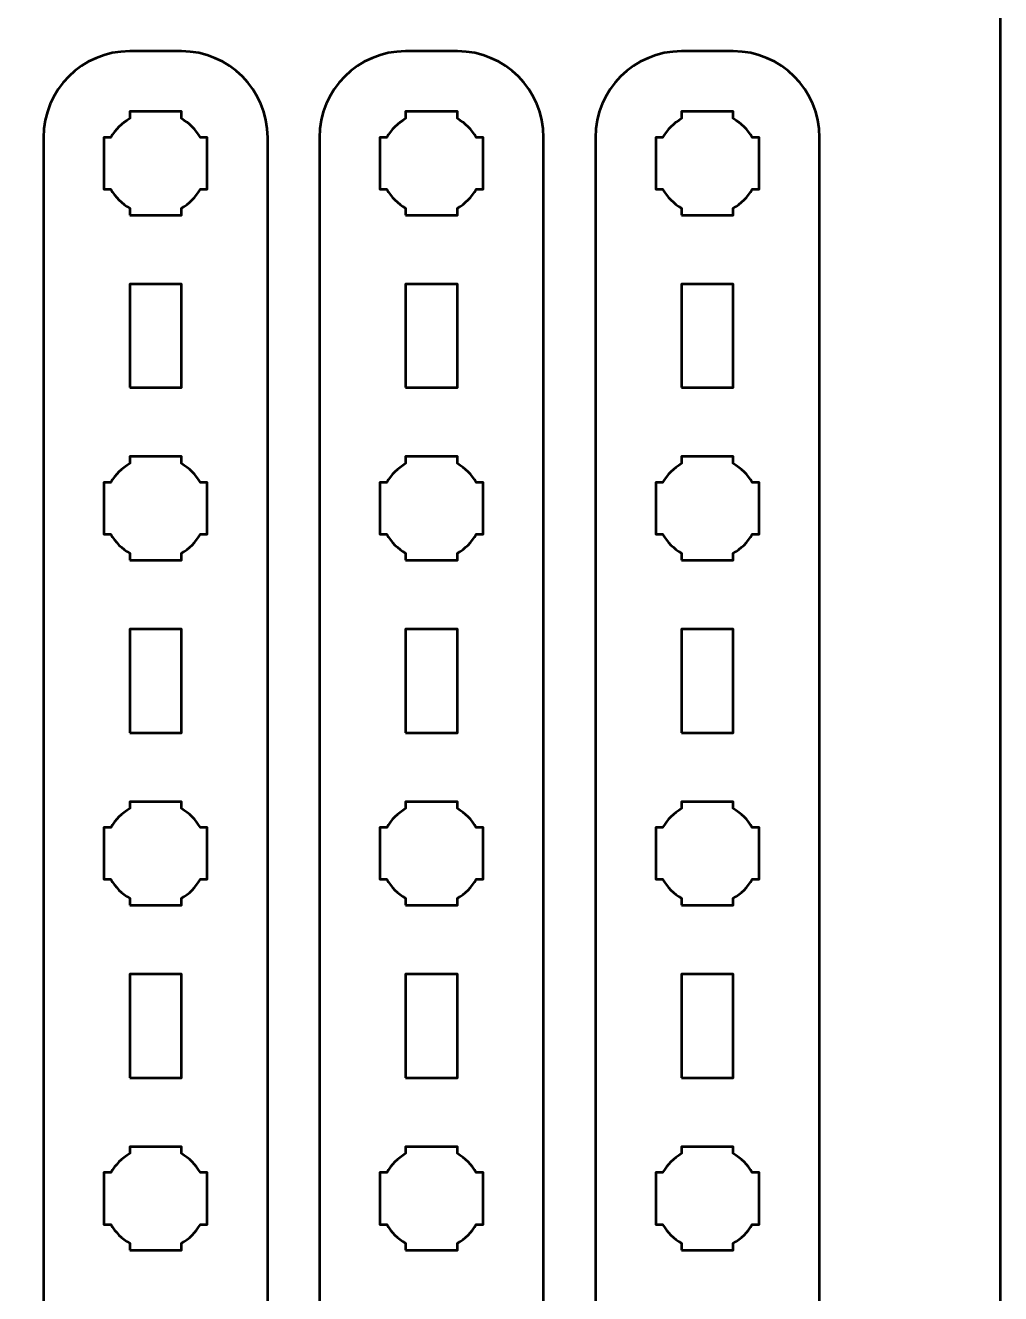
# Model space of a CAD drawing. Header units: centimetres. Extents: x -21 to 0, y -29.7 to 0.
# Drawn here: x -5.66 to 0, y -22.2 to -14.85 of the extents above; entities that cross this region are included whole.
import ezdxf

# ---------------------------------------------------------------- set-up
doc = ezdxf.new("R2010")
doc.units = ezdxf.units.CM
doc.header["$MEASUREMENT"] = 0
doc.layers.add('Layer 1', color=7, linetype='Continuous')

msp = doc.modelspace()

# ---------------------------------------------------------------- linework, layer by layer
at = {"layer": 'Layer 1', "color": 1, "lineweight": 53}
msp.add_open_spline([(-21.00003, -29.19995), (-21.00003, -29.19995), (-21.00003, -5.89992), (-21.00003, -5.89992), (-21.00003, -5.89992), (-21.00003, -5.81709), (-20.93286, -5.74992), (-20.85003, -5.74992), (-20.85003, -5.74992), (-20.7672, -5.74992), (-20.70003, -5.68275), (-20.70003, -5.59992), (-20.70003, -5.59992), (-20.70003, -5.51709), (-20.7672, -5.44992), (-20.85003, -5.44992), (-20.85003, -5.44992), (-20.93286, -5.44992), (-21.00003, -5.38275), (-21.00003, -5.29992), (-21.00003, -5.29992), (-21.00003, -5.21709), (-20.93286, -5.14992), (-20.85003, -5.14992), (-20.85003, -5.14992), (-20.7672, -5.14992), (-20.70003, -5.08275), (-20.70003, -4.99992), (-20.70003, -4.99992), (-20.70003, -4.91709), (-20.7672, -4.84992), (-20.85003, -4.84992), (-20.85003, -4.84992), (-20.93286, -4.84992), (-21.00003, -4.78275), (-21.00003, -4.69992), (-21.00003, -4.69992), (-21.00003, -4.61709), (-20.93286, -4.54992), (-20.85003, -4.54992), (-20.85003, -4.54992), (-20.7672, -4.54992), (-20.70003, -4.48275), (-20.70003, -4.39992), (-20.70003, -4.39992), (-20.70003, -4.31709), (-20.7672, -4.24992), (-20.85003, -4.24992), (-20.85003, -4.24992), (-20.93286, -4.24992), (-21.00003, -4.18275), (-21.00003, -4.09992), (-21.00003, -4.09992), (-21.00003, -4.01709), (-20.93286, -3.94992), (-20.85003, -3.94992), (-20.85003, -3.94992), (-20.7672, -3.94992), (-20.70003, -3.88275), (-20.70003, -3.79992), (-20.70003, -3.79992), (-20.70003, -3.71709), (-20.7672, -3.64992), (-20.85003, -3.64992), (-20.85003, -3.64992), (-20.93286, -3.64992), (-21.00003, -3.58275), (-21.00003, -3.49992), (-21.00003, -3.49992), (-21.00003, -3.41709), (-20.93286, -3.34992), (-20.85003, -3.34992), (-20.85003, -3.34992), (-20.7672, -3.34992), (-20.70003, -3.28275), (-20.70003, -3.19992), (-20.70003, -3.19992), (-20.70003, -3.11709), (-20.7672, -3.04992), (-20.85003, -3.04992), (-20.85003, -3.04992), (-20.93286, -3.04992), (-21.00003, -2.98275), (-21.00003, -2.89992), (-21.00003, -2.89992), (-21.00003, -2.81709), (-20.93286, -2.74992), (-20.85003, -2.74992), (-20.85003, -2.74992), (-20.7672, -2.74992), (-20.70003, -2.68275), (-20.70003, -2.59992), (-20.70003, -2.59992), (-20.70003, -2.51709), (-20.7672, -2.44992), (-20.85003, -2.44992), (-20.85003, -2.44992), (-20.93286, -2.44992), (-21.00003, -2.38275), (-21.00003, -2.29992), (-21.00003, -2.29992), (-21.00003, -2.21709), (-20.93286, -2.14992), (-20.85003, -2.14992), (-20.85003, -2.14992), (-20.7672, -2.14992), (-20.70003, -2.08275), (-20.70003, -1.99992), (-20.70003, -1.99992), (-20.70003, -1.91709), (-20.7672, -1.84992), (-20.85003, -1.84992), (-20.85003, -1.84992), (-20.93286, -1.84992), (-21.00003, -1.78275), (-21.00003, -1.69992), (-21.00003, -1.69992), (-21.00003, -1.61709), (-20.93286, -1.54992), (-20.85003, -1.54992), (-20.85003, -1.54992), (-20.7672, -1.54992), (-20.70003, -1.48275), (-20.70003, -1.39992), (-20.70003, -1.39992), (-20.70003, -1.31709), (-20.7672, -1.24992), (-20.85003, -1.24992), (-20.85003, -1.24992), (-20.93286, -1.24992), (-21.00003, -1.18275), (-21.00003, -1.09992), (-21.00003, -1.09992), (-21.00003, -1.09992), (-21.00003, -0.49992), (-21.00003, -0.49992), (-21.00003, -0.49992), (-21.00003, -0.22295), (-20.77694, 0.00004), (-20.49994, 0.00004), (-20.49994, 0.00004), (-20.49994, 0.00004), (-0.50008, 0.00004), (-0.50008, 0.00004), (-0.50008, 0.00004), (-0.22294, 0.00004), (0.00002, -0.22295), (0.00002, -0.49992), (0.00002, -0.49992), (0.00002, -0.49992), (0.00002, -29.19995), (0.00002, -29.19995), (0.00002, -29.19995), (0.00002, -29.47695), (-0.22294, -29.70004), (-0.50008, -29.70004), (-0.50008, -29.70004), (-0.50008, -29.70004), (-20.49994, -29.70004), (-20.49994, -29.70004), (-20.49994, -29.70004), (-20.77694, -29.70004), (-21.00003, -29.47695), (-21.00003, -29.19995)], degree=3, knots=[0, 0, 0, 0, 0.0243902, 0.0243902, 0.0243902, 0.0243902, 0.0487805, 0.0487805, 0.0487805, 0.0487805, 0.0731707, 0.0731707, 0.0731707, 0.0731707, 0.097561, 0.097561, 0.097561, 0.097561, 0.1219512, 0.1219512, 0.1219512, 0.1219512, 0.1463415, 0.1463415, 0.1463415, 0.1463415, 0.1707317, 0.1707317, 0.1707317, 0.1707317, 0.195122, 0.195122, 0.195122, 0.195122, 0.2195122, 0.2195122, 0.2195122, 0.2195122, 0.2439024, 0.2439024, 0.2439024, 0.2439024, 0.2682927, 0.2682927, 0.2682927, 0.2682927, 0.2926829, 0.2926829, 0.2926829, 0.2926829, 0.3170732, 0.3170732, 0.3170732, 0.3170732, 0.3414634, 0.3414634, 0.3414634, 0.3414634, 0.3658537, 0.3658537, 0.3658537, 0.3658537, 0.3902439, 0.3902439, 0.3902439, 0.3902439, 0.4146341, 0.4146341, 0.4146341, 0.4146341, 0.4390244, 0.4390244, 0.4390244, 0.4390244, 0.4634146, 0.4634146, 0.4634146, 0.4634146, 0.4878049, 0.4878049, 0.4878049, 0.4878049, 0.5121951, 0.5121951, 0.5121951, 0.5121951, 0.5365854, 0.5365854, 0.5365854, 0.5365854, 0.5609756, 0.5609756, 0.5609756, 0.5609756, 0.5853659, 0.5853659, 0.5853659, 0.5853659, 0.6097561, 0.6097561, 0.6097561, 0.6097561, 0.6341463, 0.6341463, 0.6341463, 0.6341463, 0.6585366, 0.6585366, 0.6585366, 0.6585366, 0.6829268, 0.6829268, 0.6829268, 0.6829268, 0.7073171, 0.7073171, 0.7073171, 0.7073171, 0.7317073, 0.7317073, 0.7317073, 0.7317073, 0.7560976, 0.7560976, 0.7560976, 0.7560976, 0.7804878, 0.7804878, 0.7804878, 0.7804878, 0.804878, 0.804878, 0.804878, 0.804878, 0.8292683, 0.8292683, 0.8292683, 0.8292683, 0.8536585, 0.8536585, 0.8536585, 0.8536585, 0.8780488, 0.8780488, 0.8780488, 0.8780488, 0.902439, 0.902439, 0.902439, 0.902439, 0.9268293, 0.9268293, 0.9268293, 0.9268293, 0.9512195, 0.9512195, 0.9512195, 0.9512195, 0.9756098, 0.9756098, 0.9756098, 0.9756098, 1, 1, 1, 1], dxfattribs=at)
at = {"layer": 'Layer 1', "color": 114, "lineweight": 53}
for points in [[(-4.75, -28.3), (-4.75, -28.3), (-5.05, -28.3), (-5.05, -28.3), (-5.05, -28.3), (-5.32609, -28.3), (-5.55, -28.07609), (-5.55, -27.8), (-5.55, -27.8), (-5.55, -27.8), (-5.55, -15.5), (-5.55, -15.5), (-5.55, -15.5), (-5.55, -15.22391), (-5.32609, -15), (-5.05, -15), (-5.05, -15), (-5.05, -15), (-4.75, -15), (-4.75, -15), (-4.75, -15), (-4.47391, -15), (-4.25, -15.22391), (-4.25, -15.5), (-4.25, -15.5), (-4.25, -15.5), (-4.25, -27.8), (-4.25, -27.8), (-4.25, -27.8), (-4.25, -28.07609), (-4.47391, -28.3), (-4.75, -28.3)], [(-3.15, -28.3), (-3.15, -28.3), (-3.45, -28.3), (-3.45, -28.3), (-3.45, -28.3), (-3.72609, -28.3), (-3.95, -28.07609), (-3.95, -27.8), (-3.95, -27.8), (-3.95, -27.8), (-3.95, -15.5), (-3.95, -15.5), (-3.95, -15.5), (-3.95, -15.22391), (-3.72609, -15), (-3.45, -15), (-3.45, -15), (-3.45, -15), (-3.15, -15), (-3.15, -15), (-3.15, -15), (-2.87391, -15), (-2.65, -15.22391), (-2.65, -15.5), (-2.65, -15.5), (-2.65, -15.5), (-2.65, -27.8), (-2.65, -27.8), (-2.65, -27.8), (-2.65, -28.07609), (-2.87391, -28.3), (-3.15, -28.3)], [(-1.55, -28.3), (-1.55, -28.3), (-1.85, -28.3), (-1.85, -28.3), (-1.85, -28.3), (-2.12609, -28.3), (-2.35, -28.07609), (-2.35, -27.8), (-2.35, -27.8), (-2.35, -27.8), (-2.35, -15.5), (-2.35, -15.5), (-2.35, -15.5), (-2.35, -15.22391), (-2.12609, -15), (-1.85, -15), (-1.85, -15), (-1.85, -15), (-1.55, -15), (-1.55, -15), (-1.55, -15), (-1.27391, -15), (-1.05, -15.22391), (-1.05, -15.5), (-1.05, -15.5), (-1.05, -15.5), (-1.05, -27.8), (-1.05, -27.8), (-1.05, -27.8), (-1.05, -28.07609), (-1.27391, -28.3), (-1.55, -28.3)]]:
    msp.add_open_spline(points, degree=3, knots=[0, 0, 0, 0, 0.125, 0.125, 0.125, 0.125, 0.25, 0.25, 0.25, 0.25, 0.375, 0.375, 0.375, 0.375, 0.5, 0.5, 0.5, 0.5, 0.625, 0.625, 0.625, 0.625, 0.75, 0.75, 0.75, 0.75, 0.875, 0.875, 0.875, 0.875, 1, 1, 1, 1], dxfattribs=at)
at = {"layer": 'Layer 1', "lineweight": 53}
for points, knots in [([(-5.05, -15.95), (-5.05, -15.95), (-5.05, -15.90985), (-5.05, -15.90985), (-5.05, -15.90985), (-5.09553, -15.8835), (-5.1335, -15.84553), (-5.15985, -15.8), (-5.15985, -15.8), (-5.15985, -15.8), (-5.2, -15.8), (-5.2, -15.8), (-5.2, -15.8), (-5.2, -15.8), (-5.2, -15.65), (-5.2, -15.65), (-5.2, -15.65), (-5.2, -15.65), (-5.2, -15.5), (-5.2, -15.5), (-5.2, -15.5), (-5.2, -15.5), (-5.15985, -15.5), (-5.15985, -15.5), (-5.15985, -15.5), (-5.1335, -15.45447), (-5.09553, -15.4165), (-5.05, -15.39015), (-5.05, -15.39015), (-5.05, -15.39015), (-5.05, -15.35), (-5.05, -15.35), (-5.05, -15.35), (-5.05, -15.35), (-4.9, -15.35), (-4.9, -15.35), (-4.9, -15.35), (-4.9, -15.35), (-4.75, -15.35), (-4.75, -15.35), (-4.75, -15.35), (-4.75, -15.35), (-4.75, -15.39015), (-4.75, -15.39015), (-4.75, -15.39015), (-4.70447, -15.4165), (-4.6665, -15.45447), (-4.64015, -15.5), (-4.64015, -15.5), (-4.64015, -15.5), (-4.6, -15.5), (-4.6, -15.5), (-4.6, -15.5), (-4.6, -15.5), (-4.6, -15.65), (-4.6, -15.65), (-4.6, -15.65), (-4.6, -15.65), (-4.6, -15.8), (-4.6, -15.8), (-4.6, -15.8), (-4.6, -15.8), (-4.64015, -15.8), (-4.64015, -15.8), (-4.64015, -15.8), (-4.6665, -15.84553), (-4.70447, -15.8835), (-4.75, -15.90985), (-4.75, -15.90985), (-4.75, -15.90985), (-4.75, -15.95), (-4.75, -15.95), (-4.75, -15.95), (-4.75, -15.95), (-4.9, -15.95), (-4.9, -15.95), (-4.9, -15.95), (-4.9, -15.95), (-5.05, -15.95), (-5.05, -15.95)], [0, 0, 0, 0, 0.05, 0.05, 0.05, 0.05, 0.1, 0.1, 0.1, 0.1, 0.15, 0.15, 0.15, 0.15, 0.2, 0.2, 0.2, 0.2, 0.25, 0.25, 0.25, 0.25, 0.3, 0.3, 0.3, 0.3, 0.35, 0.35, 0.35, 0.35, 0.4, 0.4, 0.4, 0.4, 0.45, 0.45, 0.45, 0.45, 0.5, 0.5, 0.5, 0.5, 0.55, 0.55, 0.55, 0.55, 0.6, 0.6, 0.6, 0.6, 0.65, 0.65, 0.65, 0.65, 0.7, 0.7, 0.7, 0.7, 0.75, 0.75, 0.75, 0.75, 0.8, 0.8, 0.8, 0.8, 0.85, 0.85, 0.85, 0.85, 0.9, 0.9, 0.9, 0.9, 0.95, 0.95, 0.95, 0.95, 1, 1, 1, 1]), ([(-3.45, -15.95), (-3.45, -15.95), (-3.45, -15.90985), (-3.45, -15.90985), (-3.45, -15.90985), (-3.49553, -15.8835), (-3.5335, -15.84553), (-3.55985, -15.8), (-3.55985, -15.8), (-3.55985, -15.8), (-3.6, -15.8), (-3.6, -15.8), (-3.6, -15.8), (-3.6, -15.8), (-3.6, -15.65), (-3.6, -15.65), (-3.6, -15.65), (-3.6, -15.65), (-3.6, -15.5), (-3.6, -15.5), (-3.6, -15.5), (-3.6, -15.5), (-3.55985, -15.5), (-3.55985, -15.5), (-3.55985, -15.5), (-3.5335, -15.45447), (-3.49553, -15.4165), (-3.45, -15.39015), (-3.45, -15.39015), (-3.45, -15.39015), (-3.45, -15.35), (-3.45, -15.35), (-3.45, -15.35), (-3.45, -15.35), (-3.3, -15.35), (-3.3, -15.35), (-3.3, -15.35), (-3.3, -15.35), (-3.15, -15.35), (-3.15, -15.35), (-3.15, -15.35), (-3.15, -15.35), (-3.15, -15.39015), (-3.15, -15.39015), (-3.15, -15.39015), (-3.10447, -15.4165), (-3.0665, -15.45447), (-3.04015, -15.5), (-3.04015, -15.5), (-3.04015, -15.5), (-3, -15.5), (-3, -15.5), (-3, -15.5), (-3, -15.5), (-3, -15.65), (-3, -15.65), (-3, -15.65), (-3, -15.65), (-3, -15.8), (-3, -15.8), (-3, -15.8), (-3, -15.8), (-3.04015, -15.8), (-3.04015, -15.8), (-3.04015, -15.8), (-3.0665, -15.84553), (-3.10447, -15.8835), (-3.15, -15.90985), (-3.15, -15.90985), (-3.15, -15.90985), (-3.15, -15.95), (-3.15, -15.95), (-3.15, -15.95), (-3.15, -15.95), (-3.3, -15.95), (-3.3, -15.95), (-3.3, -15.95), (-3.3, -15.95), (-3.45, -15.95), (-3.45, -15.95)], [0, 0, 0, 0, 0.05, 0.05, 0.05, 0.05, 0.1, 0.1, 0.1, 0.1, 0.15, 0.15, 0.15, 0.15, 0.2, 0.2, 0.2, 0.2, 0.25, 0.25, 0.25, 0.25, 0.3, 0.3, 0.3, 0.3, 0.35, 0.35, 0.35, 0.35, 0.4, 0.4, 0.4, 0.4, 0.45, 0.45, 0.45, 0.45, 0.5, 0.5, 0.5, 0.5, 0.55, 0.55, 0.55, 0.55, 0.6, 0.6, 0.6, 0.6, 0.65, 0.65, 0.65, 0.65, 0.7, 0.7, 0.7, 0.7, 0.75, 0.75, 0.75, 0.75, 0.8, 0.8, 0.8, 0.8, 0.85, 0.85, 0.85, 0.85, 0.9, 0.9, 0.9, 0.9, 0.95, 0.95, 0.95, 0.95, 1, 1, 1, 1]), ([(-1.85, -15.95), (-1.85, -15.95), (-1.85, -15.90985), (-1.85, -15.90985), (-1.85, -15.90985), (-1.89553, -15.8835), (-1.9335, -15.84553), (-1.95985, -15.8), (-1.95985, -15.8), (-1.95985, -15.8), (-2, -15.8), (-2, -15.8), (-2, -15.8), (-2, -15.8), (-2, -15.65), (-2, -15.65), (-2, -15.65), (-2, -15.65), (-2, -15.5), (-2, -15.5), (-2, -15.5), (-2, -15.5), (-1.95985, -15.5), (-1.95985, -15.5), (-1.95985, -15.5), (-1.9335, -15.45447), (-1.89553, -15.4165), (-1.85, -15.39015), (-1.85, -15.39015), (-1.85, -15.39015), (-1.85, -15.35), (-1.85, -15.35), (-1.85, -15.35), (-1.85, -15.35), (-1.7, -15.35), (-1.7, -15.35), (-1.7, -15.35), (-1.7, -15.35), (-1.55, -15.35), (-1.55, -15.35), (-1.55, -15.35), (-1.55, -15.35), (-1.55, -15.39015), (-1.55, -15.39015), (-1.55, -15.39015), (-1.50447, -15.4165), (-1.4665, -15.45447), (-1.44015, -15.5), (-1.44015, -15.5), (-1.44015, -15.5), (-1.4, -15.5), (-1.4, -15.5), (-1.4, -15.5), (-1.4, -15.5), (-1.4, -15.65), (-1.4, -15.65), (-1.4, -15.65), (-1.4, -15.65), (-1.4, -15.8), (-1.4, -15.8), (-1.4, -15.8), (-1.4, -15.8), (-1.44015, -15.8), (-1.44015, -15.8), (-1.44015, -15.8), (-1.4665, -15.84553), (-1.50447, -15.8835), (-1.55, -15.90985), (-1.55, -15.90985), (-1.55, -15.90985), (-1.55, -15.95), (-1.55, -15.95), (-1.55, -15.95), (-1.55, -15.95), (-1.7, -15.95), (-1.7, -15.95), (-1.7, -15.95), (-1.7, -15.95), (-1.85, -15.95), (-1.85, -15.95)], [0, 0, 0, 0, 0.05, 0.05, 0.05, 0.05, 0.1, 0.1, 0.1, 0.1, 0.15, 0.15, 0.15, 0.15, 0.2, 0.2, 0.2, 0.2, 0.25, 0.25, 0.25, 0.25, 0.3, 0.3, 0.3, 0.3, 0.35, 0.35, 0.35, 0.35, 0.4, 0.4, 0.4, 0.4, 0.45, 0.45, 0.45, 0.45, 0.5, 0.5, 0.5, 0.5, 0.55, 0.55, 0.55, 0.55, 0.6, 0.6, 0.6, 0.6, 0.65, 0.65, 0.65, 0.65, 0.7, 0.7, 0.7, 0.7, 0.75, 0.75, 0.75, 0.75, 0.8, 0.8, 0.8, 0.8, 0.85, 0.85, 0.85, 0.85, 0.9, 0.9, 0.9, 0.9, 0.95, 0.95, 0.95, 0.95, 1, 1, 1, 1]), ([(-5.05, -16.95), (-5.05, -16.95), (-5.05, -16.35), (-5.05, -16.35), (-5.05, -16.35), (-5.05, -16.35), (-4.75, -16.35), (-4.75, -16.35), (-4.75, -16.35), (-4.75, -16.35), (-4.75, -16.95), (-4.75, -16.95), (-4.75, -16.95), (-4.75, -16.95), (-5.05, -16.95), (-5.05, -16.95)], [0, 0, 0, 0, 0.25, 0.25, 0.25, 0.25, 0.5, 0.5, 0.5, 0.5, 0.75, 0.75, 0.75, 0.75, 1, 1, 1, 1]), ([(-3.45, -16.95), (-3.45, -16.95), (-3.45, -16.35), (-3.45, -16.35), (-3.45, -16.35), (-3.45, -16.35), (-3.15, -16.35), (-3.15, -16.35), (-3.15, -16.35), (-3.15, -16.35), (-3.15, -16.95), (-3.15, -16.95), (-3.15, -16.95), (-3.15, -16.95), (-3.45, -16.95), (-3.45, -16.95)], [0, 0, 0, 0, 0.25, 0.25, 0.25, 0.25, 0.5, 0.5, 0.5, 0.5, 0.75, 0.75, 0.75, 0.75, 1, 1, 1, 1]), ([(-1.85, -16.95), (-1.85, -16.95), (-1.85, -16.35), (-1.85, -16.35), (-1.85, -16.35), (-1.85, -16.35), (-1.55, -16.35), (-1.55, -16.35), (-1.55, -16.35), (-1.55, -16.35), (-1.55, -16.95), (-1.55, -16.95), (-1.55, -16.95), (-1.55, -16.95), (-1.85, -16.95), (-1.85, -16.95)], [0, 0, 0, 0, 0.25, 0.25, 0.25, 0.25, 0.5, 0.5, 0.5, 0.5, 0.75, 0.75, 0.75, 0.75, 1, 1, 1, 1]), ([(-5.05, -17.95), (-5.05, -17.95), (-5.05, -17.90985), (-5.05, -17.90985), (-5.05, -17.90985), (-5.09553, -17.8835), (-5.1335, -17.84553), (-5.15985, -17.8), (-5.15985, -17.8), (-5.15985, -17.8), (-5.2, -17.8), (-5.2, -17.8), (-5.2, -17.8), (-5.2, -17.8), (-5.2, -17.65), (-5.2, -17.65), (-5.2, -17.65), (-5.2, -17.65), (-5.2, -17.5), (-5.2, -17.5), (-5.2, -17.5), (-5.2, -17.5), (-5.15985, -17.5), (-5.15985, -17.5), (-5.15985, -17.5), (-5.1335, -17.45447), (-5.09553, -17.4165), (-5.05, -17.39015), (-5.05, -17.39015), (-5.05, -17.39015), (-5.05, -17.35), (-5.05, -17.35), (-5.05, -17.35), (-5.05, -17.35), (-4.9, -17.35), (-4.9, -17.35), (-4.9, -17.35), (-4.9, -17.35), (-4.75, -17.35), (-4.75, -17.35), (-4.75, -17.35), (-4.75, -17.35), (-4.75, -17.39015), (-4.75, -17.39015), (-4.75, -17.39015), (-4.70447, -17.4165), (-4.6665, -17.45447), (-4.64015, -17.5), (-4.64015, -17.5), (-4.64015, -17.5), (-4.6, -17.5), (-4.6, -17.5), (-4.6, -17.5), (-4.6, -17.5), (-4.6, -17.65), (-4.6, -17.65), (-4.6, -17.65), (-4.6, -17.65), (-4.6, -17.8), (-4.6, -17.8), (-4.6, -17.8), (-4.6, -17.8), (-4.64015, -17.8), (-4.64015, -17.8), (-4.64015, -17.8), (-4.6665, -17.84553), (-4.70447, -17.8835), (-4.75, -17.90985), (-4.75, -17.90985), (-4.75, -17.90985), (-4.75, -17.95), (-4.75, -17.95), (-4.75, -17.95), (-4.75, -17.95), (-4.9, -17.95), (-4.9, -17.95), (-4.9, -17.95), (-4.9, -17.95), (-5.05, -17.95), (-5.05, -17.95)], [0, 0, 0, 0, 0.05, 0.05, 0.05, 0.05, 0.1, 0.1, 0.1, 0.1, 0.15, 0.15, 0.15, 0.15, 0.2, 0.2, 0.2, 0.2, 0.25, 0.25, 0.25, 0.25, 0.3, 0.3, 0.3, 0.3, 0.35, 0.35, 0.35, 0.35, 0.4, 0.4, 0.4, 0.4, 0.45, 0.45, 0.45, 0.45, 0.5, 0.5, 0.5, 0.5, 0.55, 0.55, 0.55, 0.55, 0.6, 0.6, 0.6, 0.6, 0.65, 0.65, 0.65, 0.65, 0.7, 0.7, 0.7, 0.7, 0.75, 0.75, 0.75, 0.75, 0.8, 0.8, 0.8, 0.8, 0.85, 0.85, 0.85, 0.85, 0.9, 0.9, 0.9, 0.9, 0.95, 0.95, 0.95, 0.95, 1, 1, 1, 1]), ([(-3.45, -17.95), (-3.45, -17.95), (-3.45, -17.90985), (-3.45, -17.90985), (-3.45, -17.90985), (-3.49553, -17.8835), (-3.5335, -17.84553), (-3.55985, -17.8), (-3.55985, -17.8), (-3.55985, -17.8), (-3.6, -17.8), (-3.6, -17.8), (-3.6, -17.8), (-3.6, -17.8), (-3.6, -17.65), (-3.6, -17.65), (-3.6, -17.65), (-3.6, -17.65), (-3.6, -17.5), (-3.6, -17.5), (-3.6, -17.5), (-3.6, -17.5), (-3.55985, -17.5), (-3.55985, -17.5), (-3.55985, -17.5), (-3.5335, -17.45447), (-3.49553, -17.4165), (-3.45, -17.39015), (-3.45, -17.39015), (-3.45, -17.39015), (-3.45, -17.35), (-3.45, -17.35), (-3.45, -17.35), (-3.45, -17.35), (-3.3, -17.35), (-3.3, -17.35), (-3.3, -17.35), (-3.3, -17.35), (-3.15, -17.35), (-3.15, -17.35), (-3.15, -17.35), (-3.15, -17.35), (-3.15, -17.39015), (-3.15, -17.39015), (-3.15, -17.39015), (-3.10447, -17.4165), (-3.0665, -17.45447), (-3.04015, -17.5), (-3.04015, -17.5), (-3.04015, -17.5), (-3, -17.5), (-3, -17.5), (-3, -17.5), (-3, -17.5), (-3, -17.65), (-3, -17.65), (-3, -17.65), (-3, -17.65), (-3, -17.8), (-3, -17.8), (-3, -17.8), (-3, -17.8), (-3.04015, -17.8), (-3.04015, -17.8), (-3.04015, -17.8), (-3.0665, -17.84553), (-3.10447, -17.8835), (-3.15, -17.90985), (-3.15, -17.90985), (-3.15, -17.90985), (-3.15, -17.95), (-3.15, -17.95), (-3.15, -17.95), (-3.15, -17.95), (-3.3, -17.95), (-3.3, -17.95), (-3.3, -17.95), (-3.3, -17.95), (-3.45, -17.95), (-3.45, -17.95)], [0, 0, 0, 0, 0.05, 0.05, 0.05, 0.05, 0.1, 0.1, 0.1, 0.1, 0.15, 0.15, 0.15, 0.15, 0.2, 0.2, 0.2, 0.2, 0.25, 0.25, 0.25, 0.25, 0.3, 0.3, 0.3, 0.3, 0.35, 0.35, 0.35, 0.35, 0.4, 0.4, 0.4, 0.4, 0.45, 0.45, 0.45, 0.45, 0.5, 0.5, 0.5, 0.5, 0.55, 0.55, 0.55, 0.55, 0.6, 0.6, 0.6, 0.6, 0.65, 0.65, 0.65, 0.65, 0.7, 0.7, 0.7, 0.7, 0.75, 0.75, 0.75, 0.75, 0.8, 0.8, 0.8, 0.8, 0.85, 0.85, 0.85, 0.85, 0.9, 0.9, 0.9, 0.9, 0.95, 0.95, 0.95, 0.95, 1, 1, 1, 1]), ([(-1.85, -17.95), (-1.85, -17.95), (-1.85, -17.90985), (-1.85, -17.90985), (-1.85, -17.90985), (-1.89553, -17.8835), (-1.9335, -17.84553), (-1.95985, -17.8), (-1.95985, -17.8), (-1.95985, -17.8), (-2, -17.8), (-2, -17.8), (-2, -17.8), (-2, -17.8), (-2, -17.65), (-2, -17.65), (-2, -17.65), (-2, -17.65), (-2, -17.5), (-2, -17.5), (-2, -17.5), (-2, -17.5), (-1.95985, -17.5), (-1.95985, -17.5), (-1.95985, -17.5), (-1.9335, -17.45447), (-1.89553, -17.4165), (-1.85, -17.39015), (-1.85, -17.39015), (-1.85, -17.39015), (-1.85, -17.35), (-1.85, -17.35), (-1.85, -17.35), (-1.85, -17.35), (-1.7, -17.35), (-1.7, -17.35), (-1.7, -17.35), (-1.7, -17.35), (-1.55, -17.35), (-1.55, -17.35), (-1.55, -17.35), (-1.55, -17.35), (-1.55, -17.39015), (-1.55, -17.39015), (-1.55, -17.39015), (-1.50447, -17.4165), (-1.4665, -17.45447), (-1.44015, -17.5), (-1.44015, -17.5), (-1.44015, -17.5), (-1.4, -17.5), (-1.4, -17.5), (-1.4, -17.5), (-1.4, -17.5), (-1.4, -17.65), (-1.4, -17.65), (-1.4, -17.65), (-1.4, -17.65), (-1.4, -17.8), (-1.4, -17.8), (-1.4, -17.8), (-1.4, -17.8), (-1.44015, -17.8), (-1.44015, -17.8), (-1.44015, -17.8), (-1.4665, -17.84553), (-1.50447, -17.8835), (-1.55, -17.90985), (-1.55, -17.90985), (-1.55, -17.90985), (-1.55, -17.95), (-1.55, -17.95), (-1.55, -17.95), (-1.55, -17.95), (-1.7, -17.95), (-1.7, -17.95), (-1.7, -17.95), (-1.7, -17.95), (-1.85, -17.95), (-1.85, -17.95)], [0, 0, 0, 0, 0.05, 0.05, 0.05, 0.05, 0.1, 0.1, 0.1, 0.1, 0.15, 0.15, 0.15, 0.15, 0.2, 0.2, 0.2, 0.2, 0.25, 0.25, 0.25, 0.25, 0.3, 0.3, 0.3, 0.3, 0.35, 0.35, 0.35, 0.35, 0.4, 0.4, 0.4, 0.4, 0.45, 0.45, 0.45, 0.45, 0.5, 0.5, 0.5, 0.5, 0.55, 0.55, 0.55, 0.55, 0.6, 0.6, 0.6, 0.6, 0.65, 0.65, 0.65, 0.65, 0.7, 0.7, 0.7, 0.7, 0.75, 0.75, 0.75, 0.75, 0.8, 0.8, 0.8, 0.8, 0.85, 0.85, 0.85, 0.85, 0.9, 0.9, 0.9, 0.9, 0.95, 0.95, 0.95, 0.95, 1, 1, 1, 1]), ([(-5.05, -18.95), (-5.05, -18.95), (-5.05, -18.35), (-5.05, -18.35), (-5.05, -18.35), (-5.05, -18.35), (-4.75, -18.35), (-4.75, -18.35), (-4.75, -18.35), (-4.75, -18.35), (-4.75, -18.95), (-4.75, -18.95), (-4.75, -18.95), (-4.75, -18.95), (-5.05, -18.95), (-5.05, -18.95)], [0, 0, 0, 0, 0.25, 0.25, 0.25, 0.25, 0.5, 0.5, 0.5, 0.5, 0.75, 0.75, 0.75, 0.75, 1, 1, 1, 1]), ([(-3.45, -18.95), (-3.45, -18.95), (-3.45, -18.35), (-3.45, -18.35), (-3.45, -18.35), (-3.45, -18.35), (-3.15, -18.35), (-3.15, -18.35), (-3.15, -18.35), (-3.15, -18.35), (-3.15, -18.95), (-3.15, -18.95), (-3.15, -18.95), (-3.15, -18.95), (-3.45, -18.95), (-3.45, -18.95)], [0, 0, 0, 0, 0.25, 0.25, 0.25, 0.25, 0.5, 0.5, 0.5, 0.5, 0.75, 0.75, 0.75, 0.75, 1, 1, 1, 1]), ([(-1.85, -18.95), (-1.85, -18.95), (-1.85, -18.35), (-1.85, -18.35), (-1.85, -18.35), (-1.85, -18.35), (-1.55, -18.35), (-1.55, -18.35), (-1.55, -18.35), (-1.55, -18.35), (-1.55, -18.95), (-1.55, -18.95), (-1.55, -18.95), (-1.55, -18.95), (-1.85, -18.95), (-1.85, -18.95)], [0, 0, 0, 0, 0.25, 0.25, 0.25, 0.25, 0.5, 0.5, 0.5, 0.5, 0.75, 0.75, 0.75, 0.75, 1, 1, 1, 1]), ([(-5.05, -19.95), (-5.05, -19.95), (-5.05, -19.90985), (-5.05, -19.90985), (-5.05, -19.90985), (-5.09553, -19.8835), (-5.1335, -19.84553), (-5.15985, -19.8), (-5.15985, -19.8), (-5.15985, -19.8), (-5.2, -19.8), (-5.2, -19.8), (-5.2, -19.8), (-5.2, -19.8), (-5.2, -19.65), (-5.2, -19.65), (-5.2, -19.65), (-5.2, -19.65), (-5.2, -19.5), (-5.2, -19.5), (-5.2, -19.5), (-5.2, -19.5), (-5.15985, -19.5), (-5.15985, -19.5), (-5.15985, -19.5), (-5.1335, -19.45447), (-5.09553, -19.4165), (-5.05, -19.39015), (-5.05, -19.39015), (-5.05, -19.39015), (-5.05, -19.35), (-5.05, -19.35), (-5.05, -19.35), (-5.05, -19.35), (-4.9, -19.35), (-4.9, -19.35), (-4.9, -19.35), (-4.9, -19.35), (-4.75, -19.35), (-4.75, -19.35), (-4.75, -19.35), (-4.75, -19.35), (-4.75, -19.39015), (-4.75, -19.39015), (-4.75, -19.39015), (-4.70447, -19.4165), (-4.6665, -19.45447), (-4.64015, -19.5), (-4.64015, -19.5), (-4.64015, -19.5), (-4.6, -19.5), (-4.6, -19.5), (-4.6, -19.5), (-4.6, -19.5), (-4.6, -19.65), (-4.6, -19.65), (-4.6, -19.65), (-4.6, -19.65), (-4.6, -19.8), (-4.6, -19.8), (-4.6, -19.8), (-4.6, -19.8), (-4.64015, -19.8), (-4.64015, -19.8), (-4.64015, -19.8), (-4.6665, -19.84553), (-4.70447, -19.8835), (-4.75, -19.90985), (-4.75, -19.90985), (-4.75, -19.90985), (-4.75, -19.95), (-4.75, -19.95), (-4.75, -19.95), (-4.75, -19.95), (-4.9, -19.95), (-4.9, -19.95), (-4.9, -19.95), (-4.9, -19.95), (-5.05, -19.95), (-5.05, -19.95)], [0, 0, 0, 0, 0.05, 0.05, 0.05, 0.05, 0.1, 0.1, 0.1, 0.1, 0.15, 0.15, 0.15, 0.15, 0.2, 0.2, 0.2, 0.2, 0.25, 0.25, 0.25, 0.25, 0.3, 0.3, 0.3, 0.3, 0.35, 0.35, 0.35, 0.35, 0.4, 0.4, 0.4, 0.4, 0.45, 0.45, 0.45, 0.45, 0.5, 0.5, 0.5, 0.5, 0.55, 0.55, 0.55, 0.55, 0.6, 0.6, 0.6, 0.6, 0.65, 0.65, 0.65, 0.65, 0.7, 0.7, 0.7, 0.7, 0.75, 0.75, 0.75, 0.75, 0.8, 0.8, 0.8, 0.8, 0.85, 0.85, 0.85, 0.85, 0.9, 0.9, 0.9, 0.9, 0.95, 0.95, 0.95, 0.95, 1, 1, 1, 1]), ([(-3.45, -19.95), (-3.45, -19.95), (-3.45, -19.90985), (-3.45, -19.90985), (-3.45, -19.90985), (-3.49553, -19.8835), (-3.5335, -19.84553), (-3.55985, -19.8), (-3.55985, -19.8), (-3.55985, -19.8), (-3.6, -19.8), (-3.6, -19.8), (-3.6, -19.8), (-3.6, -19.8), (-3.6, -19.65), (-3.6, -19.65), (-3.6, -19.65), (-3.6, -19.65), (-3.6, -19.5), (-3.6, -19.5), (-3.6, -19.5), (-3.6, -19.5), (-3.55985, -19.5), (-3.55985, -19.5), (-3.55985, -19.5), (-3.5335, -19.45447), (-3.49553, -19.4165), (-3.45, -19.39015), (-3.45, -19.39015), (-3.45, -19.39015), (-3.45, -19.35), (-3.45, -19.35), (-3.45, -19.35), (-3.45, -19.35), (-3.3, -19.35), (-3.3, -19.35), (-3.3, -19.35), (-3.3, -19.35), (-3.15, -19.35), (-3.15, -19.35), (-3.15, -19.35), (-3.15, -19.35), (-3.15, -19.39015), (-3.15, -19.39015), (-3.15, -19.39015), (-3.10447, -19.4165), (-3.0665, -19.45447), (-3.04015, -19.5), (-3.04015, -19.5), (-3.04015, -19.5), (-3, -19.5), (-3, -19.5), (-3, -19.5), (-3, -19.5), (-3, -19.65), (-3, -19.65), (-3, -19.65), (-3, -19.65), (-3, -19.8), (-3, -19.8), (-3, -19.8), (-3, -19.8), (-3.04015, -19.8), (-3.04015, -19.8), (-3.04015, -19.8), (-3.0665, -19.84553), (-3.10447, -19.8835), (-3.15, -19.90985), (-3.15, -19.90985), (-3.15, -19.90985), (-3.15, -19.95), (-3.15, -19.95), (-3.15, -19.95), (-3.15, -19.95), (-3.3, -19.95), (-3.3, -19.95), (-3.3, -19.95), (-3.3, -19.95), (-3.45, -19.95), (-3.45, -19.95)], [0, 0, 0, 0, 0.05, 0.05, 0.05, 0.05, 0.1, 0.1, 0.1, 0.1, 0.15, 0.15, 0.15, 0.15, 0.2, 0.2, 0.2, 0.2, 0.25, 0.25, 0.25, 0.25, 0.3, 0.3, 0.3, 0.3, 0.35, 0.35, 0.35, 0.35, 0.4, 0.4, 0.4, 0.4, 0.45, 0.45, 0.45, 0.45, 0.5, 0.5, 0.5, 0.5, 0.55, 0.55, 0.55, 0.55, 0.6, 0.6, 0.6, 0.6, 0.65, 0.65, 0.65, 0.65, 0.7, 0.7, 0.7, 0.7, 0.75, 0.75, 0.75, 0.75, 0.8, 0.8, 0.8, 0.8, 0.85, 0.85, 0.85, 0.85, 0.9, 0.9, 0.9, 0.9, 0.95, 0.95, 0.95, 0.95, 1, 1, 1, 1]), ([(-1.85, -19.95), (-1.85, -19.95), (-1.85, -19.90985), (-1.85, -19.90985), (-1.85, -19.90985), (-1.89553, -19.8835), (-1.9335, -19.84553), (-1.95985, -19.8), (-1.95985, -19.8), (-1.95985, -19.8), (-2, -19.8), (-2, -19.8), (-2, -19.8), (-2, -19.8), (-2, -19.65), (-2, -19.65), (-2, -19.65), (-2, -19.65), (-2, -19.5), (-2, -19.5), (-2, -19.5), (-2, -19.5), (-1.95985, -19.5), (-1.95985, -19.5), (-1.95985, -19.5), (-1.9335, -19.45447), (-1.89553, -19.4165), (-1.85, -19.39015), (-1.85, -19.39015), (-1.85, -19.39015), (-1.85, -19.35), (-1.85, -19.35), (-1.85, -19.35), (-1.85, -19.35), (-1.7, -19.35), (-1.7, -19.35), (-1.7, -19.35), (-1.7, -19.35), (-1.55, -19.35), (-1.55, -19.35), (-1.55, -19.35), (-1.55, -19.35), (-1.55, -19.39015), (-1.55, -19.39015), (-1.55, -19.39015), (-1.50447, -19.4165), (-1.4665, -19.45447), (-1.44015, -19.5), (-1.44015, -19.5), (-1.44015, -19.5), (-1.4, -19.5), (-1.4, -19.5), (-1.4, -19.5), (-1.4, -19.5), (-1.4, -19.65), (-1.4, -19.65), (-1.4, -19.65), (-1.4, -19.65), (-1.4, -19.8), (-1.4, -19.8), (-1.4, -19.8), (-1.4, -19.8), (-1.44015, -19.8), (-1.44015, -19.8), (-1.44015, -19.8), (-1.4665, -19.84553), (-1.50447, -19.8835), (-1.55, -19.90985), (-1.55, -19.90985), (-1.55, -19.90985), (-1.55, -19.95), (-1.55, -19.95), (-1.55, -19.95), (-1.55, -19.95), (-1.7, -19.95), (-1.7, -19.95), (-1.7, -19.95), (-1.7, -19.95), (-1.85, -19.95), (-1.85, -19.95)], [0, 0, 0, 0, 0.05, 0.05, 0.05, 0.05, 0.1, 0.1, 0.1, 0.1, 0.15, 0.15, 0.15, 0.15, 0.2, 0.2, 0.2, 0.2, 0.25, 0.25, 0.25, 0.25, 0.3, 0.3, 0.3, 0.3, 0.35, 0.35, 0.35, 0.35, 0.4, 0.4, 0.4, 0.4, 0.45, 0.45, 0.45, 0.45, 0.5, 0.5, 0.5, 0.5, 0.55, 0.55, 0.55, 0.55, 0.6, 0.6, 0.6, 0.6, 0.65, 0.65, 0.65, 0.65, 0.7, 0.7, 0.7, 0.7, 0.75, 0.75, 0.75, 0.75, 0.8, 0.8, 0.8, 0.8, 0.85, 0.85, 0.85, 0.85, 0.9, 0.9, 0.9, 0.9, 0.95, 0.95, 0.95, 0.95, 1, 1, 1, 1]), ([(-5.05, -20.95), (-5.05, -20.95), (-5.05, -20.35), (-5.05, -20.35), (-5.05, -20.35), (-5.05, -20.35), (-4.75, -20.35), (-4.75, -20.35), (-4.75, -20.35), (-4.75, -20.35), (-4.75, -20.95), (-4.75, -20.95), (-4.75, -20.95), (-4.75, -20.95), (-5.05, -20.95), (-5.05, -20.95)], [0, 0, 0, 0, 0.25, 0.25, 0.25, 0.25, 0.5, 0.5, 0.5, 0.5, 0.75, 0.75, 0.75, 0.75, 1, 1, 1, 1]), ([(-3.45, -20.95), (-3.45, -20.95), (-3.45, -20.35), (-3.45, -20.35), (-3.45, -20.35), (-3.45, -20.35), (-3.15, -20.35), (-3.15, -20.35), (-3.15, -20.35), (-3.15, -20.35), (-3.15, -20.95), (-3.15, -20.95), (-3.15, -20.95), (-3.15, -20.95), (-3.45, -20.95), (-3.45, -20.95)], [0, 0, 0, 0, 0.25, 0.25, 0.25, 0.25, 0.5, 0.5, 0.5, 0.5, 0.75, 0.75, 0.75, 0.75, 1, 1, 1, 1]), ([(-1.85, -20.95), (-1.85, -20.95), (-1.85, -20.35), (-1.85, -20.35), (-1.85, -20.35), (-1.85, -20.35), (-1.55, -20.35), (-1.55, -20.35), (-1.55, -20.35), (-1.55, -20.35), (-1.55, -20.95), (-1.55, -20.95), (-1.55, -20.95), (-1.55, -20.95), (-1.85, -20.95), (-1.85, -20.95)], [0, 0, 0, 0, 0.25, 0.25, 0.25, 0.25, 0.5, 0.5, 0.5, 0.5, 0.75, 0.75, 0.75, 0.75, 1, 1, 1, 1]), ([(-5.05, -21.95), (-5.05, -21.95), (-5.05, -21.90985), (-5.05, -21.90985), (-5.05, -21.90985), (-5.09553, -21.8835), (-5.1335, -21.84553), (-5.15985, -21.8), (-5.15985, -21.8), (-5.15985, -21.8), (-5.2, -21.8), (-5.2, -21.8), (-5.2, -21.8), (-5.2, -21.8), (-5.2, -21.65), (-5.2, -21.65), (-5.2, -21.65), (-5.2, -21.65), (-5.2, -21.5), (-5.2, -21.5), (-5.2, -21.5), (-5.2, -21.5), (-5.15985, -21.5), (-5.15985, -21.5), (-5.15985, -21.5), (-5.1335, -21.45447), (-5.09553, -21.4165), (-5.05, -21.39015), (-5.05, -21.39015), (-5.05, -21.39015), (-5.05, -21.35), (-5.05, -21.35), (-5.05, -21.35), (-5.05, -21.35), (-4.9, -21.35), (-4.9, -21.35), (-4.9, -21.35), (-4.9, -21.35), (-4.75, -21.35), (-4.75, -21.35), (-4.75, -21.35), (-4.75, -21.35), (-4.75, -21.39015), (-4.75, -21.39015), (-4.75, -21.39015), (-4.70447, -21.4165), (-4.6665, -21.45447), (-4.64015, -21.5), (-4.64015, -21.5), (-4.64015, -21.5), (-4.6, -21.5), (-4.6, -21.5), (-4.6, -21.5), (-4.6, -21.5), (-4.6, -21.65), (-4.6, -21.65), (-4.6, -21.65), (-4.6, -21.65), (-4.6, -21.8), (-4.6, -21.8), (-4.6, -21.8), (-4.6, -21.8), (-4.64015, -21.8), (-4.64015, -21.8), (-4.64015, -21.8), (-4.6665, -21.84553), (-4.70447, -21.8835), (-4.75, -21.90985), (-4.75, -21.90985), (-4.75, -21.90985), (-4.75, -21.95), (-4.75, -21.95), (-4.75, -21.95), (-4.75, -21.95), (-4.9, -21.95), (-4.9, -21.95), (-4.9, -21.95), (-4.9, -21.95), (-5.05, -21.95), (-5.05, -21.95)], [0, 0, 0, 0, 0.05, 0.05, 0.05, 0.05, 0.1, 0.1, 0.1, 0.1, 0.15, 0.15, 0.15, 0.15, 0.2, 0.2, 0.2, 0.2, 0.25, 0.25, 0.25, 0.25, 0.3, 0.3, 0.3, 0.3, 0.35, 0.35, 0.35, 0.35, 0.4, 0.4, 0.4, 0.4, 0.45, 0.45, 0.45, 0.45, 0.5, 0.5, 0.5, 0.5, 0.55, 0.55, 0.55, 0.55, 0.6, 0.6, 0.6, 0.6, 0.65, 0.65, 0.65, 0.65, 0.7, 0.7, 0.7, 0.7, 0.75, 0.75, 0.75, 0.75, 0.8, 0.8, 0.8, 0.8, 0.85, 0.85, 0.85, 0.85, 0.9, 0.9, 0.9, 0.9, 0.95, 0.95, 0.95, 0.95, 1, 1, 1, 1]), ([(-3.45, -21.95), (-3.45, -21.95), (-3.45, -21.90985), (-3.45, -21.90985), (-3.45, -21.90985), (-3.49553, -21.8835), (-3.5335, -21.84553), (-3.55985, -21.8), (-3.55985, -21.8), (-3.55985, -21.8), (-3.6, -21.8), (-3.6, -21.8), (-3.6, -21.8), (-3.6, -21.8), (-3.6, -21.65), (-3.6, -21.65), (-3.6, -21.65), (-3.6, -21.65), (-3.6, -21.5), (-3.6, -21.5), (-3.6, -21.5), (-3.6, -21.5), (-3.55985, -21.5), (-3.55985, -21.5), (-3.55985, -21.5), (-3.5335, -21.45447), (-3.49553, -21.4165), (-3.45, -21.39015), (-3.45, -21.39015), (-3.45, -21.39015), (-3.45, -21.35), (-3.45, -21.35), (-3.45, -21.35), (-3.45, -21.35), (-3.3, -21.35), (-3.3, -21.35), (-3.3, -21.35), (-3.3, -21.35), (-3.15, -21.35), (-3.15, -21.35), (-3.15, -21.35), (-3.15, -21.35), (-3.15, -21.39015), (-3.15, -21.39015), (-3.15, -21.39015), (-3.10447, -21.4165), (-3.0665, -21.45447), (-3.04015, -21.5), (-3.04015, -21.5), (-3.04015, -21.5), (-3, -21.5), (-3, -21.5), (-3, -21.5), (-3, -21.5), (-3, -21.65), (-3, -21.65), (-3, -21.65), (-3, -21.65), (-3, -21.8), (-3, -21.8), (-3, -21.8), (-3, -21.8), (-3.04015, -21.8), (-3.04015, -21.8), (-3.04015, -21.8), (-3.0665, -21.84553), (-3.10447, -21.8835), (-3.15, -21.90985), (-3.15, -21.90985), (-3.15, -21.90985), (-3.15, -21.95), (-3.15, -21.95), (-3.15, -21.95), (-3.15, -21.95), (-3.3, -21.95), (-3.3, -21.95), (-3.3, -21.95), (-3.3, -21.95), (-3.45, -21.95), (-3.45, -21.95)], [0, 0, 0, 0, 0.05, 0.05, 0.05, 0.05, 0.1, 0.1, 0.1, 0.1, 0.15, 0.15, 0.15, 0.15, 0.2, 0.2, 0.2, 0.2, 0.25, 0.25, 0.25, 0.25, 0.3, 0.3, 0.3, 0.3, 0.35, 0.35, 0.35, 0.35, 0.4, 0.4, 0.4, 0.4, 0.45, 0.45, 0.45, 0.45, 0.5, 0.5, 0.5, 0.5, 0.55, 0.55, 0.55, 0.55, 0.6, 0.6, 0.6, 0.6, 0.65, 0.65, 0.65, 0.65, 0.7, 0.7, 0.7, 0.7, 0.75, 0.75, 0.75, 0.75, 0.8, 0.8, 0.8, 0.8, 0.85, 0.85, 0.85, 0.85, 0.9, 0.9, 0.9, 0.9, 0.95, 0.95, 0.95, 0.95, 1, 1, 1, 1]), ([(-1.85, -21.95), (-1.85, -21.95), (-1.85, -21.90985), (-1.85, -21.90985), (-1.85, -21.90985), (-1.89553, -21.8835), (-1.9335, -21.84553), (-1.95985, -21.8), (-1.95985, -21.8), (-1.95985, -21.8), (-2, -21.8), (-2, -21.8), (-2, -21.8), (-2, -21.8), (-2, -21.65), (-2, -21.65), (-2, -21.65), (-2, -21.65), (-2, -21.5), (-2, -21.5), (-2, -21.5), (-2, -21.5), (-1.95985, -21.5), (-1.95985, -21.5), (-1.95985, -21.5), (-1.9335, -21.45447), (-1.89553, -21.4165), (-1.85, -21.39015), (-1.85, -21.39015), (-1.85, -21.39015), (-1.85, -21.35), (-1.85, -21.35), (-1.85, -21.35), (-1.85, -21.35), (-1.7, -21.35), (-1.7, -21.35), (-1.7, -21.35), (-1.7, -21.35), (-1.55, -21.35), (-1.55, -21.35), (-1.55, -21.35), (-1.55, -21.35), (-1.55, -21.39015), (-1.55, -21.39015), (-1.55, -21.39015), (-1.50447, -21.4165), (-1.4665, -21.45447), (-1.44015, -21.5), (-1.44015, -21.5), (-1.44015, -21.5), (-1.4, -21.5), (-1.4, -21.5), (-1.4, -21.5), (-1.4, -21.5), (-1.4, -21.65), (-1.4, -21.65), (-1.4, -21.65), (-1.4, -21.65), (-1.4, -21.8), (-1.4, -21.8), (-1.4, -21.8), (-1.4, -21.8), (-1.44015, -21.8), (-1.44015, -21.8), (-1.44015, -21.8), (-1.4665, -21.84553), (-1.50447, -21.8835), (-1.55, -21.90985), (-1.55, -21.90985), (-1.55, -21.90985), (-1.55, -21.95), (-1.55, -21.95), (-1.55, -21.95), (-1.55, -21.95), (-1.7, -21.95), (-1.7, -21.95), (-1.7, -21.95), (-1.7, -21.95), (-1.85, -21.95), (-1.85, -21.95)], [0, 0, 0, 0, 0.05, 0.05, 0.05, 0.05, 0.1, 0.1, 0.1, 0.1, 0.15, 0.15, 0.15, 0.15, 0.2, 0.2, 0.2, 0.2, 0.25, 0.25, 0.25, 0.25, 0.3, 0.3, 0.3, 0.3, 0.35, 0.35, 0.35, 0.35, 0.4, 0.4, 0.4, 0.4, 0.45, 0.45, 0.45, 0.45, 0.5, 0.5, 0.5, 0.5, 0.55, 0.55, 0.55, 0.55, 0.6, 0.6, 0.6, 0.6, 0.65, 0.65, 0.65, 0.65, 0.7, 0.7, 0.7, 0.7, 0.75, 0.75, 0.75, 0.75, 0.8, 0.8, 0.8, 0.8, 0.85, 0.85, 0.85, 0.85, 0.9, 0.9, 0.9, 0.9, 0.95, 0.95, 0.95, 0.95, 1, 1, 1, 1])]:
    msp.add_open_spline(points, degree=3, knots=knots, dxfattribs=at)

doc.saveas('drawing.dxf')
